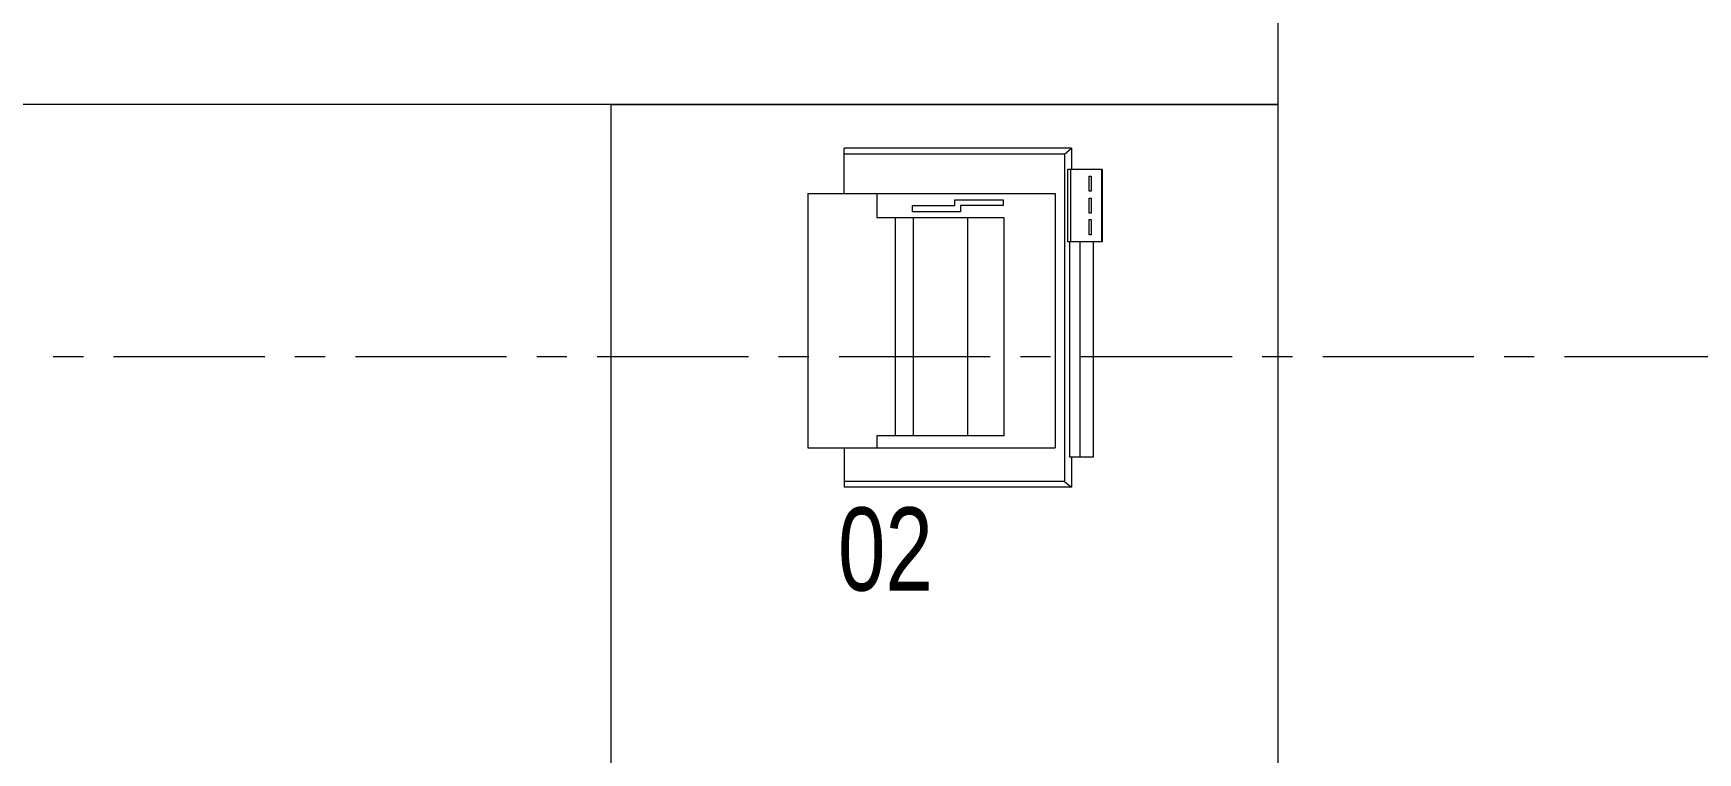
# Model space of a CAD drawing. Header units: millimetres. Extents: x 26027 to 581921, y 7230 to 233891.
# Drawn here: x 467479 to 469227, y 192879 to 193635 of the extents above; entities that cross this region are included whole.
import ezdxf

# ---------------------------------------------------------------- set-up
doc = ezdxf.new("R2010")
doc.units = ezdxf.units.MM
doc.header["$LTSCALE"] = 5
doc.linetypes.add('CENTER', pattern=[50.8, 31.75, -6.35, 6.35, -6.35])
doc.layers.add('axes', color=9, linetype='Continuous')
doc.layers.add('Medical Equipment and Furniture', color=163, linetype='Continuous', lineweight=0)
doc.layers.add('Walls', color=32, linetype='Continuous', lineweight=5)
doc.styles.add('X3G_ENTITY_257CFD', font='swisscl.ttf', dxfattribs={"height": 200})

# ---------------------------------------------------------------- blocks, each defined once
blk = doc.blocks.new('ITPPLT2C-P')
at = {"color": 0}
for p, q in [((0.0229, 0.0318), (0.2618, 0.0318)), ((0.0304, 0.0256), (0.0229, 0.0318)), ((0.0229, 0), (0.0229, 0.0318)), ((0.0304, -0.3182), (0.0304, 0.0256)), ((0.0304, 0.0256), (0.2618, 0.0256)), ((0.2618, -0.0096), (0.2618, 0.0318)), ((0, 0), (0, -0.2262)), ((0.0252, 0), (0, 0)), ((0.0139, 0), (0.0139, -0.2262)), ((0.0252, 0), (0.0139, 0)), ((0.0252, -0.2262), (0.0252, 0)), ((0.0401, -0.2769), (0.0401, -0.0096)), ((0.3, -0.0096), (0.0401, -0.0096)), ((0.2274, -0.0222), (0.2274, -0.0096)), ((0.3, -0.2769), (0.3, -0.0096)), ((0.0939, -0.2515), (0.0939, -0.0222)), ((0.0939, -0.0222), (0.2274, -0.0222)), ((0.1321, -0.2515), (0.1321, -0.0222)), ((0.1894, -0.2515), (0.1894, -0.0222)), ((0.2082, -0.2515), (0.2082, -0.0222)), ((-0.0091, -0.2262), (0.0267, -0.2262)), ((-0.0091, -0.3023), (-0.0091, -0.2262)), ((-0.0087, -0.2262), (0.0236, -0.2262)), ((-0.0087, -0.3023), (-0.0087, -0.2262)), ((0, -0.2262), (0.0252, -0.2262)), ((0.0139, -0.2262), (0.0252, -0.2262)), ((0.0236, -0.2262), (0.0236, -0.3023)), ((0.0267, -0.2262), (0.0267, -0.3023)), ((0.0023, -0.2495), (0.0023, -0.2334)), ((0.0023, -0.2334), (0.0045, -0.2334)), ((0.0045, -0.2334), (0.0045, -0.2495)), ((0.0045, -0.2495), (0.0023, -0.2495)), ((0.0023, -0.2721), (0.0023, -0.2562)), ((0.0023, -0.2562), (0.0045, -0.2562)), ((0.0045, -0.2562), (0.0045, -0.2721)), ((0.2274, -0.2515), (0.0939, -0.2515)), ((0.1395, -0.2575), (0.19, -0.2575)), ((0.1395, -0.2641), (0.1395, -0.2575)), ((0.19, -0.2575), (0.19, -0.2641)), ((0.2274, -0.2769), (0.2274, -0.2515)), ((0.0045, -0.2721), (0.0023, -0.2721)), ((0.0023, -0.295), (0.0023, -0.2793)), ((0.0023, -0.2793), (0.0045, -0.2793)), ((0.0045, -0.2793), (0.0045, -0.295)), ((0.3, -0.2769), (0.0401, -0.2769)), ((0.0947, -0.2701), (0.0947, -0.2641)), ((0.0947, -0.2641), (0.1395, -0.2641)), ((0.1457, -0.2701), (0.0947, -0.2701)), ((0.19, -0.2641), (0.1457, -0.2641)), ((0.1457, -0.2641), (0.1457, -0.2701)), ((0.2618, -0.2769), (0.2618, -0.3246)), ((0.0045, -0.295), (0.0023, -0.295)), ((0.0267, -0.3023), (-0.0091, -0.3023)), ((0.0236, -0.3023), (-0.0087, -0.3023)), ((0.0229, -0.3246), (0.0229, -0.3023)), ((0.0304, -0.3182), (0.0229, -0.3246)), ((0.0229, -0.3246), (0.2618, -0.3246)), ((0.0304, -0.3182), (0.2618, -0.3182))]:
    blk.add_line(p, q, dxfattribs=at)

msp = doc.modelspace()

# ---------------------------------------------------------------- linework, layer by layer
at = {"layer": 'axes', "linetype": 'CENTER', "lineweight": 0}
msp.add_line((544175.8, 193295.3, 2.4), (460984.3, 193295.3, 2.4), dxfattribs=at)
at = {"layer": 'Medical Equipment and Furniture', "elevation": 2.4}
for points in [[(468785.8, 193560.3), (468785.8, 189560.3), (468085.8, 189560.3)], [(468085.8, 190260.3), (468085.8, 193560.3), (468785.8, 193560.3)]]:
    msp.add_lwpolyline(points, dxfattribs=at)
at = {"layer": 'Walls'}
for p, q in [((468785.8, 193710.3, 2.4), (468785.8, 193560.3, 2.4)), ((468785.8, 193560.3, 2.4), (464530.8, 193560.3, 2.4))]:
    msp.add_line(p, q, dxfattribs=at)

# ---------------------------------------------------------------- block references
at = {"layer": 'Medical Equipment and Furniture', "extrusion": (1.19895e-18, -8.17187e-07, -1), "xscale": -1000, "yscale": 1000.000000000003, "zscale": 1000.000000000003, "rotation": 180}
msp.add_blockref('ITPPLT2C-P', (-468592.2, 193190, -2.5), dxfattribs=at)

# ---------------------------------------------------------------- texts
at = {"layer": 'Medical Equipment and Furniture', "insert": (468373.8, 193137, 2.4), "char_height": 87.47, "attachment_point": 2, "style": 'X3G_ENTITY_257CFD'}
msp.add_mtext('02', dxfattribs=at)

doc.saveas('drawing.dxf')
